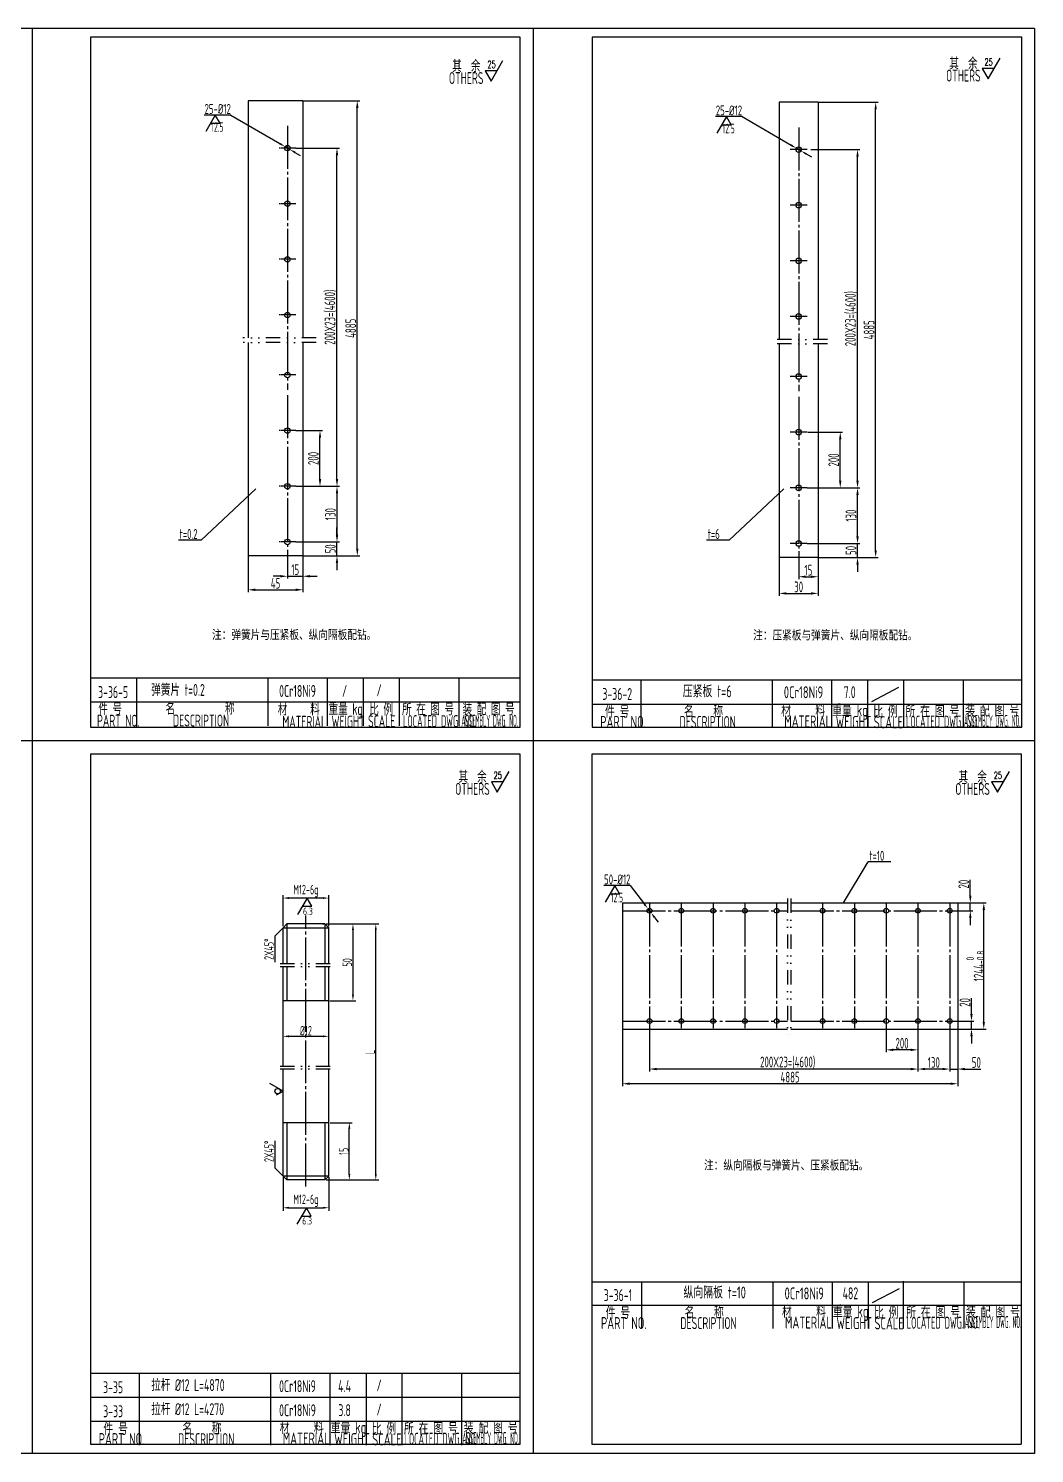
# Model space of a CAD drawing. Header units: millimetres. Extents: x 46644 to 124135, y -32003 to -3110.
# Drawn here: x 79495 to 83713, y -21514 to -15538 of the extents above; entities that cross this region are included whole.
import ezdxf
from ezdxf.enums import TextEntityAlignment as Align

# ---------------------------------------------------------------- set-up
doc = ezdxf.new("R2010")
doc.units = ezdxf.units.MM
doc.header["$LTSCALE"] = 6
for name, pattern in [('CENTER', [18, 15, -1, 1, -1]), ('CONTINOUS', [0]), ('DIVIDE', [1.25, 0.5, -0.25, 0, -0.25, 0, -0.25])]:
    doc.linetypes.add(name, pattern=pattern)
for name, color, linetype in [('1', 1, 'Continuous'), ('1_hat', 52, 'Continuous'), ('2', 3, 'CENTER'), ('2_txt', 2, 'Continuous'), ('6', 7, 'DIVIDE'), ('7_dim', 3, 'Continuous'), ('8_sym', 232, 'Continuous'), ('Dimension Line', 2, 'Continuous'), ('Slender Real Line', 30, 'Continuous'), ('TEXT', 7, 'Continuous'), ('实线', 4, 'Continuous')]:
    doc.layers.add(name, color=color, linetype=linetype)
doc.styles.add('B', font='romans.shx', dxfattribs={"width": 0.6667})
doc.styles.add('HZ', font='ascii.shx', dxfattribs={"width": 0.7, "bigfont": 'hztxt.shx'})
doc.styles.get("Standard").update_dxf_attribs({"font": 'ascii.shx', "width": 0.7})
doc.dimstyles.new('6.1', dxfattribs={"dimscale": 10, "dimtxt": 4.5, "dimasz": 3, "dimexe": 1, "dimexo": 0, "dimgap": 0.5, "dimtad": 1, "dimzin": 9, "dimdsep": 46, "dimtxsty": 'HZ', "dimcen": 0, "dimclrd": 256, "dimclre": 256, "dimclrt": 256, "dimadec": 0, "dimazin": 0, "dimtfac": 1, "dimtmove": 0, "dimatfit": 1, "dimfxl": 0, "dimarcsym": 0})

# ---------------------------------------------------------------- blocks, each defined once
blk = doc.blocks.new('粗糙度')
at = {"layer": 'Dimension Line'}
for p, q in [((-0.5, 0.87), (0, 0)), ((0, 0), (1, 1.73))]:
    blk.add_line(p, q, dxfattribs=at)
blk.add_circle((0, 0.7), 0.35, dxfattribs=at)
blk = doc.blocks.new('ccd_bt')
at = {"layer": '2_txt'}
for p, q in [((0, 0), (-4, -6.93)), ((2, -3.46), (0, 0)), ((-2, -3.46), (2, -3.46))]:
    blk.add_line(p, q, dxfattribs=at)
at = {"layer": '2_txt', "width": 0.75}
blk.add_attdef('CZD', (-1.73, -7.02), '', height=3, dxfattribs=at)
blk = doc.blocks.new('上粗糙度')
at = {"layer": 'Dimension Line'}
for p, q in [((0, 0), (1, 1.73)), ((-0.5, 0.87), (0, 0)), ((0.5, 0.87), (-0.5, 0.87))]:
    blk.add_line(p, q, dxfattribs=at)
at = {"layer": 'Dimension Line', "style": 'B', "width": 0.6667}
blk.add_attdef('R', text='', height=0.6, dxfattribs=at).set_placement((0.04, 1.41), align=Align.MIDDLE_CENTER)
blk = doc.blocks.new('*D253')
at = {"layer": '7_dim', "lineweight": -2}
for p, q in [((80788.6, -17661.3), (80788.6, -17631.3)), ((80615.8, -17691.3), (80798.6, -17691.3)), ((80788.6, -17749.7), (80788.6, -17691.3)), ((80645.8, -17749.7), (80798.6, -17749.7)), ((80788.6, -17779.7), (80788.6, -17809.7))]:
    blk.add_line(p, q, dxfattribs=at)
at = {"layer": '7_dim'}
for points in [[(80783.6, -17661.3), (80793.6, -17661.3), (80788.6, -17691.3)], [(80783.6, -17779.7), (80793.6, -17779.7), (80788.6, -17749.7)]]:
    blk.add_solid(points, dxfattribs=at)
at = {"layer": 'Defpoints', "color": 0}
for p in [(80615.8, -17691.3), (80788.6, -17691.3), (80645.8, -17749.7)]:
    blk.add_point(p, dxfattribs=at)
at = {"layer": '7_dim', "insert": (80761.1, -17720.5), "char_height": 45, "attachment_point": 5, "rotation": 90, "style": 'HZ'}
blk.add_mtext('50', dxfattribs=at)
blk = doc.blocks.new('*D254')
at = {"layer": '7_dim', "lineweight": -2}
for p, q in [((80615.8, -16039.7), (80798.6, -16039.7)), ((80788.6, -17428), (80788.6, -16069.7)), ((80615.8, -17458), (80798.6, -17458))]:
    blk.add_line(p, q, dxfattribs=at)
at = {"layer": '7_dim'}
for points in [[(80783.6, -16069.7), (80793.6, -16069.7), (80788.6, -16039.7)], [(80783.6, -17428), (80793.6, -17428), (80788.6, -17458)]]:
    blk.add_solid(points, dxfattribs=at)
at = {"layer": 'Defpoints', "color": 0}
for p in [(80615.8, -16039.7), (80788.6, -16039.7), (80615.8, -17458)]:
    blk.add_point(p, dxfattribs=at)
at = {"layer": '7_dim', "insert": (80761.1, -16748.9), "char_height": 45, "attachment_point": 5, "rotation": 90, "style": 'HZ'}
blk.add_mtext('200X23=(4600)', dxfattribs=at)
blk = doc.blocks.new('*D249')
at = {"layer": '7_dim', "lineweight": -2}
for p, q in [((80645.8, -15841.4), (80883.7, -15841.4)), ((80873.7, -17719.7), (80873.7, -15871.4)), ((80645.8, -17749.7), (80883.7, -17749.7))]:
    blk.add_line(p, q, dxfattribs=at)
at = {"layer": '7_dim'}
for points in [[(80868.7, -15871.4), (80878.7, -15871.4), (80873.7, -15841.4)], [(80868.7, -17719.7), (80878.7, -17719.7), (80873.7, -17749.7)]]:
    blk.add_solid(points, dxfattribs=at)
at = {"layer": 'Defpoints', "color": 0}
for p in [(80645.8, -15841.4), (80873.7, -15841.4), (80645.8, -17749.7)]:
    blk.add_point(p, dxfattribs=at)
at = {"layer": '7_dim', "insert": (80846.2, -16795.5), "char_height": 45, "attachment_point": 5, "rotation": 90, "style": 'HZ'}
blk.add_mtext('4885', dxfattribs=at)
blk = doc.blocks.new('*D255')
at = {"layer": '7_dim', "lineweight": -2}
for p, q in [((80580.8, -17730.6), (80580.8, -17845.3)), ((80645.8, -17749.7), (80645.8, -17845.3)), ((80550.8, -17835.3), (80520.8, -17835.3)), ((80580.8, -17835.3), (80645.8, -17835.3)), ((80675.8, -17835.3), (80705.8, -17835.3))]:
    blk.add_line(p, q, dxfattribs=at)
at = {"layer": '7_dim'}
for points in [[(80550.8, -17830.3), (80550.8, -17840.3), (80580.8, -17835.3)], [(80675.8, -17830.3), (80675.8, -17840.3), (80645.8, -17835.3)]]:
    blk.add_solid(points, dxfattribs=at)
at = {"layer": 'Defpoints', "color": 0}
for p in [(80580.8, -17730.6), (80645.8, -17749.7), (80645.8, -17835.3)]:
    blk.add_point(p, dxfattribs=at)
at = {"layer": '7_dim', "insert": (80613.3, -17807.8), "char_height": 45, "attachment_point": 5, "style": 'HZ'}
blk.add_mtext('15', dxfattribs=at)
blk = doc.blocks.new('*D256')
at = {"layer": '7_dim', "lineweight": -2}
for p, q in [((80415.8, -17749.7), (80415.8, -17902)), ((80645.8, -17749.7), (80645.8, -17902)), ((80445.8, -17892), (80615.8, -17892))]:
    blk.add_line(p, q, dxfattribs=at)
at = {"layer": '7_dim'}
for points in [[(80445.8, -17887), (80445.8, -17897), (80415.8, -17892)], [(80615.8, -17887), (80615.8, -17897), (80645.8, -17892)]]:
    blk.add_solid(points, dxfattribs=at)
at = {"layer": 'Defpoints', "color": 0}
for p in [(80415.8, -17749.7), (80645.8, -17749.7), (80645.8, -17892)]:
    blk.add_point(p, dxfattribs=at)
at = {"layer": '7_dim', "insert": (80530.8, -17864.5), "char_height": 45, "attachment_point": 5, "style": 'HZ'}
blk.add_mtext('45', dxfattribs=at)
blk = doc.blocks.new('*D257')
at = {"layer": '7_dim', "lineweight": -2}
for p, q in [((82971.2, -17667.8), (82971.2, -17637.8)), ((82759.4, -17697.8), (82981.2, -17697.8)), ((82971.2, -17756.1), (82971.2, -17697.8)), ((82806.1, -17756.1), (82981.2, -17756.1)), ((82971.2, -17786.1), (82971.2, -17816.1))]:
    blk.add_line(p, q, dxfattribs=at)
at = {"layer": '7_dim'}
for points in [[(82966.2, -17667.8), (82976.2, -17667.8), (82971.2, -17697.8)], [(82966.2, -17786.1), (82976.2, -17786.1), (82971.2, -17756.1)]]:
    blk.add_solid(points, dxfattribs=at)
at = {"layer": 'Defpoints', "color": 0}
for p in [(82759.4, -17697.8), (82971.2, -17697.8), (82806.1, -17756.1)]:
    blk.add_point(p, dxfattribs=at)
at = {"layer": '7_dim', "insert": (82943.7, -17726.9), "char_height": 45, "attachment_point": 5, "rotation": 90, "style": 'HZ'}
blk.add_mtext('50', dxfattribs=at)
blk = doc.blocks.new('*D250')
at = {"layer": '7_dim', "lineweight": -2}
for p, q in [((82776.1, -16046.1), (82981.2, -16046.1)), ((82971.2, -17434.3), (82971.2, -16076.1)), ((82762.3, -17464.3), (82981.2, -17464.3))]:
    blk.add_line(p, q, dxfattribs=at)
at = {"layer": '7_dim'}
for points in [[(82966.2, -16076.1), (82976.2, -16076.1), (82971.2, -16046.1)], [(82966.2, -17434.3), (82976.2, -17434.3), (82971.2, -17464.3)]]:
    blk.add_solid(points, dxfattribs=at)
at = {"layer": 'Defpoints', "color": 0}
for p in [(82776.1, -16046.1), (82971.2, -16046.1), (82762.3, -17464.3)]:
    blk.add_point(p, dxfattribs=at)
at = {"layer": '7_dim', "insert": (82943.7, -16755.2), "char_height": 45, "attachment_point": 5, "rotation": 90, "style": 'HZ'}
blk.add_mtext('200X23=(4600)', dxfattribs=at)
blk = doc.blocks.new('*D251')
at = {"layer": '7_dim', "lineweight": -2}
for p, q in [((82806.1, -15847.8), (83057.2, -15847.8)), ((83047.2, -17726.1), (83047.2, -15877.8)), ((82806.1, -17756.1), (83057.2, -17756.1))]:
    blk.add_line(p, q, dxfattribs=at)
at = {"layer": '7_dim'}
for points in [[(83042.2, -15877.8), (83052.2, -15877.8), (83047.2, -15847.8)], [(83042.2, -17726.1), (83052.2, -17726.1), (83047.2, -17756.1)]]:
    blk.add_solid(points, dxfattribs=at)
at = {"layer": 'Defpoints', "color": 0}
for p in [(82806.1, -15847.8), (83047.2, -15847.8), (82806.1, -17756.1)]:
    blk.add_point(p, dxfattribs=at)
at = {"layer": '7_dim', "insert": (83019.7, -16801.9), "char_height": 45, "attachment_point": 5, "rotation": 90, "style": 'HZ'}
blk.add_mtext('4885', dxfattribs=at)
blk = doc.blocks.new('*D258')
at = {"layer": '7_dim', "lineweight": -2}
for p, q in [((82724.4, -17737), (82724.4, -17847.3)), ((82806.1, -17756.1), (82806.1, -17847.3)), ((82754.4, -17837.3), (82776.1, -17837.3))]:
    blk.add_line(p, q, dxfattribs=at)
at = {"layer": '7_dim'}
for points in [[(82754.4, -17832.3), (82754.4, -17842.3), (82724.4, -17837.3)], [(82776.1, -17832.3), (82776.1, -17842.3), (82806.1, -17837.3)]]:
    blk.add_solid(points, dxfattribs=at)
at = {"layer": 'Defpoints', "color": 0}
for p in [(82724.4, -17737), (82806.1, -17756.1), (82806.1, -17837.3)]:
    blk.add_point(p, dxfattribs=at)
at = {"layer": '7_dim', "insert": (82765.2, -17809.8), "char_height": 45, "attachment_point": 5, "style": 'HZ'}
blk.add_mtext('15', dxfattribs=at)
blk = doc.blocks.new('*D259')
at = {"layer": '7_dim', "lineweight": -2}
for p, q in [((82642.7, -17756.1), (82642.7, -17917.3)), ((82806.1, -17756.1), (82806.1, -17917.3)), ((82672.7, -17907.3), (82776.1, -17907.3))]:
    blk.add_line(p, q, dxfattribs=at)
at = {"layer": '7_dim'}
for points in [[(82672.7, -17902.3), (82672.7, -17912.3), (82642.7, -17907.3)], [(82776.1, -17902.3), (82776.1, -17912.3), (82806.1, -17907.3)]]:
    blk.add_solid(points, dxfattribs=at)
at = {"layer": 'Defpoints', "color": 0}
for p in [(82642.7, -17756.1), (82806.1, -17756.1), (82806.1, -17907.3)]:
    blk.add_point(p, dxfattribs=at)
at = {"layer": '7_dim', "insert": (82724.4, -17879.8), "char_height": 45, "attachment_point": 5, "style": 'HZ'}
blk.add_mtext('30', dxfattribs=at)
blk = doc.blocks.new('*D260')
at = {"layer": '7_dim', "lineweight": -2}
for p, q in [((83357.8, -19730.6), (83357.8, -19911.7)), ((83391.2, -19733.9), (83391.2, -19911.7)), ((83327.8, -19901.7), (83297.8, -19901.7)), ((83357.8, -19901.7), (83391.2, -19901.7)), ((83421.2, -19901.7), (83487.7, -19901.7))]:
    blk.add_line(p, q, dxfattribs=at)
at = {"layer": '7_dim'}
for points in [[(83327.8, -19896.7), (83327.8, -19906.7), (83357.8, -19901.7)], [(83421.2, -19896.7), (83421.2, -19906.7), (83391.2, -19901.7)]]:
    blk.add_solid(points, dxfattribs=at)
at = {"layer": 'Defpoints', "color": 0}
for p in [(83357.8, -19730.6), (83391.2, -19733.9), (83357.8, -19901.7)]:
    blk.add_point(p, dxfattribs=at)
at = {"layer": '7_dim', "insert": (83469.4, -19874.2), "char_height": 45, "attachment_point": 5, "style": 'HZ'}
blk.add_mtext('50', dxfattribs=at)
blk = doc.blocks.new('*D261')
at = {"layer": '7_dim', "lineweight": -2}
for p, q in [((82098.8, -19730.6), (82098.8, -19911.7)), ((83224.5, -19846), (83224.5, -19911.7)), ((83194.5, -19901.7), (82128.8, -19901.7))]:
    blk.add_line(p, q, dxfattribs=at)
at = {"layer": '7_dim'}
for points in [[(82128.8, -19896.7), (82128.8, -19906.7), (82098.8, -19901.7)], [(83194.5, -19896.7), (83194.5, -19906.7), (83224.5, -19901.7)]]:
    blk.add_solid(points, dxfattribs=at)
at = {"layer": 'Defpoints', "color": 0}
for p in [(82098.8, -19730.6), (83224.5, -19846), (82098.8, -19901.7)]:
    blk.add_point(p, dxfattribs=at)
at = {"layer": '7_dim', "insert": (82678.3, -19874.2), "char_height": 45, "attachment_point": 5, "style": 'HZ'}
blk.add_mtext('200X23=(4600)', dxfattribs=at)
blk = doc.blocks.new('*D262')
at = {"layer": '7_dim', "lineweight": -2}
for p, q in [((81985.5, -19733.9), (81985.5, -19973.2)), ((83391.2, -19733.9), (83391.2, -19973.2)), ((83361.2, -19963.2), (82015.5, -19963.2))]:
    blk.add_line(p, q, dxfattribs=at)
at = {"layer": '7_dim'}
for points in [[(82015.5, -19958.2), (82015.5, -19968.2), (81985.5, -19963.2)], [(83361.2, -19958.2), (83361.2, -19968.2), (83391.2, -19963.2)]]:
    blk.add_solid(points, dxfattribs=at)
at = {"layer": 'Defpoints', "color": 0}
for p in [(81985.5, -19733.9), (83391.2, -19733.9), (81985.5, -19963.2)]:
    blk.add_point(p, dxfattribs=at)
at = {"layer": '7_dim', "insert": (82688.3, -19935.7), "char_height": 45, "attachment_point": 5, "style": 'HZ'}
blk.add_mtext('4885', dxfattribs=at)
blk = doc.blocks.new('*D263')
at = {"layer": '7_dim', "lineweight": -2}
for p, q in [((83449, -19670.6), (83449, -19604.1)), ((83391.2, -19700.6), (83459, -19700.6)), ((83449, -19733.9), (83449, -19700.6)), ((83391.2, -19733.9), (83459, -19733.9)), ((83449, -19763.9), (83449, -19793.9))]:
    blk.add_line(p, q, dxfattribs=at)
at = {"layer": '7_dim'}
for points in [[(83444, -19670.6), (83454, -19670.6), (83449, -19700.6)], [(83444, -19763.9), (83454, -19763.9), (83449, -19733.9)]]:
    blk.add_solid(points, dxfattribs=at)
at = {"layer": 'Defpoints', "color": 0}
for p in [(83391.2, -19700.6), (83449, -19700.6), (83391.2, -19733.9)]:
    blk.add_point(p, dxfattribs=at)
at = {"layer": '7_dim', "insert": (83421.5, -19622.3), "char_height": 45, "attachment_point": 5, "rotation": 90, "style": 'HZ'}
blk.add_mtext('20', dxfattribs=at)
blk = doc.blocks.new('*D264')
at = {"layer": '7_dim', "lineweight": -2}
for p, q in [((83444.1, -19174.6), (83444.1, -19108.1)), ((83391.2, -19204.6), (83454.1, -19204.6)), ((83391.2, -19237.9), (83454.1, -19237.9)), ((83444.1, -19237.9), (83444.1, -19204.6)), ((83444.1, -19267.9), (83444.1, -19297.9))]:
    blk.add_line(p, q, dxfattribs=at)
at = {"layer": '7_dim'}
for points in [[(83439.1, -19174.6), (83449.1, -19174.6), (83444.1, -19204.6)], [(83439.1, -19267.9), (83449.1, -19267.9), (83444.1, -19237.9)]]:
    blk.add_solid(points, dxfattribs=at)
at = {"layer": 'Defpoints', "color": 0}
for p in [(83391.2, -19204.6), (83391.2, -19237.9), (83444.1, -19204.6)]:
    blk.add_point(p, dxfattribs=at)
at = {"layer": '7_dim', "insert": (83416.6, -19126.3), "char_height": 45, "attachment_point": 5, "rotation": 90, "style": 'HZ'}
blk.add_mtext('20', dxfattribs=at)
blk = doc.blocks.new('*D252')
at = {"layer": '7_dim', "lineweight": -2}
for p, q in [((83391.2, -19204.6), (83510.6, -19204.6)), ((83500.6, -19703.9), (83500.6, -19234.6)), ((83391.2, -19733.9), (83510.6, -19733.9))]:
    blk.add_line(p, q, dxfattribs=at)
at = {"layer": '7_dim'}
for points in [[(83495.6, -19234.6), (83505.6, -19234.6), (83500.6, -19204.6)], [(83495.6, -19703.9), (83505.6, -19703.9), (83500.6, -19733.9)]]:
    blk.add_solid(points, dxfattribs=at)
at = {"layer": 'Defpoints', "color": 0}
for p in [(83391.2, -19204.6), (83500.6, -19204.6), (83391.2, -19733.9)]:
    blk.add_point(p, dxfattribs=at)
at = {"layer": '7_dim', "insert": (83465.6, -19469.2), "char_height": 45, "attachment_point": 5, "rotation": 90, "style": 'HZ'}
blk.add_mtext('1244{\\H0.7x;\\S 0^ -0.8;}', dxfattribs=at)
blk = doc.blocks.new('*D285')
at = {"layer": '7_dim', "lineweight": -2}
for p, q in [((83357.8, -19700.6), (83357.8, -19911.7)), ((83224.5, -19730.6), (83224.5, -19911.7)), ((83327.8, -19901.7), (83254.5, -19901.7))]:
    blk.add_line(p, q, dxfattribs=at)
at = {"layer": '7_dim'}
for points in [[(83254.5, -19896.7), (83254.5, -19906.7), (83224.5, -19901.7)], [(83327.8, -19896.7), (83327.8, -19906.7), (83357.8, -19901.7)]]:
    blk.add_solid(points, dxfattribs=at)
at = {"layer": 'Defpoints', "color": 0}
for p in [(83357.8, -19700.6), (83224.5, -19730.6), (83224.5, -19901.7)]:
    blk.add_point(p, dxfattribs=at)
at = {"layer": '7_dim', "insert": (83291.2, -19874.2), "char_height": 45, "attachment_point": 5, "style": 'HZ'}
blk.add_mtext('130', dxfattribs=at)
blk = doc.blocks.new('*D286')
at = {"layer": '7_dim', "lineweight": -2}
for p, q in [((83091.2, -19730.6), (83091.2, -19831.2)), ((83224.5, -19733.9), (83224.5, -19831.2)), ((83194.5, -19821.2), (83121.2, -19821.2))]:
    blk.add_line(p, q, dxfattribs=at)
at = {"layer": '7_dim'}
for points in [[(83121.2, -19816.2), (83121.2, -19826.2), (83091.2, -19821.2)], [(83194.5, -19816.2), (83194.5, -19826.2), (83224.5, -19821.2)]]:
    blk.add_solid(points, dxfattribs=at)
at = {"layer": 'Defpoints', "color": 0}
for p in [(83091.2, -19730.6), (83224.5, -19733.9), (83091.2, -19821.2)]:
    blk.add_point(p, dxfattribs=at)
at = {"layer": '7_dim', "insert": (83157.8, -19793.7), "char_height": 45, "attachment_point": 5, "style": 'HZ'}
blk.add_mtext('200', dxfattribs=at)
blk = doc.blocks.new('*D287')
at = {"layer": '7_dim', "lineweight": -2}
for p, q in [((82759.4, -17464.3), (82981.2, -17464.3)), ((82971.2, -17667.8), (82971.2, -17494.3)), ((82759.4, -17697.8), (82981.2, -17697.8))]:
    blk.add_line(p, q, dxfattribs=at)
at = {"layer": '7_dim'}
for points in [[(82966.2, -17494.3), (82976.2, -17494.3), (82971.2, -17464.3)], [(82966.2, -17667.8), (82976.2, -17667.8), (82971.2, -17697.8)]]:
    blk.add_solid(points, dxfattribs=at)
at = {"layer": 'Defpoints', "color": 0}
for p in [(82759.4, -17464.3), (82971.2, -17464.3), (82759.4, -17697.8)]:
    blk.add_point(p, dxfattribs=at)
at = {"layer": '7_dim', "insert": (82943.7, -17581), "char_height": 45, "attachment_point": 5, "rotation": 90, "style": 'HZ'}
blk.add_mtext('130', dxfattribs=at)
blk = doc.blocks.new('*D288')
at = {"layer": '7_dim', "lineweight": -2}
for p, q in [((82762.3, -17231.1), (82908.8, -17231.1)), ((82898.8, -17434.3), (82898.8, -17261.1)), ((82762.3, -17464.3), (82908.8, -17464.3))]:
    blk.add_line(p, q, dxfattribs=at)
at = {"layer": '7_dim'}
for points in [[(82893.8, -17261.1), (82903.8, -17261.1), (82898.8, -17231.1)], [(82893.8, -17434.3), (82903.8, -17434.3), (82898.8, -17464.3)]]:
    blk.add_solid(points, dxfattribs=at)
at = {"layer": 'Defpoints', "color": 0}
for p in [(82762.3, -17231.1), (82898.8, -17231.1), (82762.3, -17464.3)]:
    blk.add_point(p, dxfattribs=at)
at = {"layer": '7_dim', "insert": (82871.3, -17347.7), "char_height": 45, "attachment_point": 5, "rotation": 90, "style": 'HZ'}
blk.add_mtext('200', dxfattribs=at)
blk = doc.blocks.new('*D289')
at = {"layer": '7_dim', "lineweight": -2}
for p, q in [((80615.8, -17224.7), (80727.3, -17224.7)), ((80717.3, -17428), (80717.3, -17254.7)), ((80615.8, -17458), (80727.3, -17458))]:
    blk.add_line(p, q, dxfattribs=at)
at = {"layer": '7_dim'}
for points in [[(80712.3, -17254.7), (80722.3, -17254.7), (80717.3, -17224.7)], [(80712.3, -17428), (80722.3, -17428), (80717.3, -17458)]]:
    blk.add_solid(points, dxfattribs=at)
at = {"layer": 'Defpoints', "color": 0}
for p in [(80615.8, -17224.7), (80717.3, -17224.7), (80615.8, -17458)]:
    blk.add_point(p, dxfattribs=at)
at = {"layer": '7_dim', "insert": (80689.8, -17341.3), "char_height": 45, "attachment_point": 5, "rotation": 90, "style": 'HZ'}
blk.add_mtext('200', dxfattribs=at)
blk = doc.blocks.new('*D290')
at = {"layer": '7_dim', "lineweight": -2}
for p, q in [((80615.8, -17458), (80798.6, -17458)), ((80788.6, -17488), (80788.6, -17661.3)), ((80615.8, -17691.3), (80798.6, -17691.3))]:
    blk.add_line(p, q, dxfattribs=at)
at = {"layer": '7_dim'}
for points in [[(80783.6, -17488), (80793.6, -17488), (80788.6, -17458)], [(80783.6, -17661.3), (80793.6, -17661.3), (80788.6, -17691.3)]]:
    blk.add_solid(points, dxfattribs=at)
at = {"layer": 'Defpoints', "color": 0}
for p in [(80615.8, -17458), (80615.8, -17691.3), (80788.6, -17691.3)]:
    blk.add_point(p, dxfattribs=at)
at = {"layer": '7_dim', "insert": (80761.1, -17574.7), "char_height": 45, "attachment_point": 5, "rotation": 90, "style": 'HZ'}
blk.add_mtext('130', dxfattribs=at)

msp = doc.modelspace()

# ---------------------------------------------------------------- linework, layer by layer
at = {"color": 7, "linetype": 'Continuous'}
for p, q in [((83713.224, -15538.546), (75305.376, -15538.546)), ((79510.96, -15538.482), (79510.96, -18520.169)), ((81611.8, -15538.546), (81611.8, -18517.46)), ((83713.185, -15538.546), (83713.185, -21513.32)), ((79755.45, -18362.444), (81554.418, -18362.444)), ((79510.96, -18520.169), (79510.96, -21513.726)), ((81611.8, -18517.866), (81611.8, -21513.32)), ((83713.185, -21513.32), (75308.728, -21513.32))]:
    msp.add_line(p, q, dxfattribs=at)
at = {"color": 4, "linetype": 'Continuous'}
for p, q in [((79947.335, -18261.541), (79947.335, -18467.626)), ((80498.054, -18261.541), (80498.054, -18462.585)), ((80747.051, -18261.541), (80747.051, -18462.585)), ((80898.619, -18261.541), (80898.619, -18462.585)), ((81048.831, -18261.541), (81048.831, -18462.585)), ((81299.184, -18261.541), (81299.184, -18462.585)), ((82061.975, -18273.797), (82061.975, -18471.356)), ((82612.752, -18273.797), (82612.752, -18471.356)), ((82861.749, -18273.797), (82861.749, -18471.356)), ((83013.317, -18273.797), (83013.317, -18471.356)), ((83163.529, -18273.797), (83163.529, -18471.356)), ((83413.882, -18273.797), (83413.882, -18471.356)), ((83162.337, -20791.63), (83162.337, -20989.189)), ((82065.069, -20794.47), (82065.069, -20989.189)), ((82615.845, -20794.47), (82615.845, -20989.189)), ((82864.842, -20794.47), (82864.842, -20989.189)), ((83016.41, -20794.47), (83016.41, -20989.189)), ((83416.975, -20794.47), (83416.975, -20989.189)), ((79959.118, -21176.603), (79959.118, -21478.549)), ((80509.894, -21176.603), (80509.894, -21478.549)), ((80758.892, -21176.603), (80758.892, -21478.549)), ((80910.459, -21176.603), (80910.459, -21478.549)), ((81060.671, -21176.603), (81060.671, -21478.549)), ((81311.024, -21176.603), (81311.024, -21478.549))]:
    msp.add_line(p, q, dxfattribs=at)
for p, q in [((75308.728, -18524.32), (83713.185, -18524.32)), ((80754.245, -19615.045), (80562.245, -19615.045)), ((80562.245, -19961.768), (80562.245, -19900.915))]:
    msp.add_line(p, q)
for points in [[(81556.671, -18467.782), (81556.671, -15574.432), (79755.624, -15574.432), (79755.624, -18467.693), (81556.613, -18467.693)], [(83659.529, -18467.782), (83659.529, -15574.432), (81858.481, -15574.432), (81858.481, -18467.693), (83659.471, -18467.693)], [(79755.508, -18261.541), (81554.418, -18261.541)], [(81858.481, -18270.312), (83659.529, -18270.312)], [(81556.671, -21474.975), (81556.671, -18581.625), (79755.624, -18581.625), (79755.624, -21474.886), (81556.613, -21474.886)], [(83658.057, -21474.975), (83658.057, -18581.625), (81857.009, -18581.625), (81857.009, -21474.886), (83657.999, -21474.886)], [(81857.009, -20794.47), (83658.057, -20794.47)], [(79755.624, -21176.603), (81556.671, -21176.603)]]:
    msp.add_lwpolyline(points, dxfattribs=at)
at = {"layer": '1_hat', "color": 2, "linetype": 'Continuous', "ltscale": 50}
for p, q in [((83031.396, -18359.935), (83144.614, -18300.76)), ((83034.489, -20880.608), (83147.707, -20821.432))]:
    msp.add_line(p, q, dxfattribs=at)
at = {"layer": '2', "color": 7, "ltscale": 2}
for p, q in [((80580.763, -15946.867), (80580.763, -17052.994)), ((82724.397, -15953.286), (82724.397, -17059.413)), ((80580.763, -17076.327), (80580.763, -17730.568)), ((82724.397, -17082.746), (82724.397, -17736.987)), ((81985.477, -19237.907), (82677.827, -19237.907)), ((82098.81, -19207.907), (82098.81, -19730.573)), ((82232.143, -19207.907), (82232.143, -19730.573)), ((82365.477, -19207.907), (82365.477, -19730.573)), ((82498.81, -19207.907), (82498.81, -19730.573)), ((82632.143, -19207.907), (82632.143, -19730.573)), ((82691.161, -19237.907), (83391.161, -19237.907)), ((82824.494, -19207.907), (82824.494, -19730.573)), ((82957.827, -19207.907), (82957.827, -19730.573)), ((83091.161, -19207.907), (83091.161, -19730.573)), ((83224.494, -19207.907), (83224.494, -19730.573)), ((83357.827, -19207.907), (83357.827, -19730.573)), ((80658.245, -20393.49), (80658.245, -19257.195)), ((81985.477, -19700.573), (82677.827, -19700.573)), ((82691.161, -19700.573), (83391.161, -19700.573))]:
    msp.add_line(p, q, dxfattribs=at)
at = {"layer": '2', "color": 7, "ltscale": 0.3}
for p, q in [((80615.763, -16039.714), (80545.763, -16039.714)), ((82759.397, -16046.133), (82689.397, -16046.133)), ((80615.763, -16273.047), (80545.763, -16273.047)), ((82759.397, -16279.466), (82689.397, -16279.466)), ((80615.763, -16506.381), (80545.763, -16506.381)), ((82759.397, -16512.8), (82689.397, -16512.8)), ((80615.763, -16739.714), (80545.763, -16739.714)), ((82759.397, -16746.133), (82689.397, -16746.133)), ((80615.763, -16991.341), (80545.763, -16991.341)), ((82759.397, -16997.76), (82689.397, -16997.76)), ((80615.763, -17224.674), (80545.763, -17224.674)), ((82759.397, -17231.093), (82689.397, -17231.093)), ((80615.763, -17458.008), (80545.763, -17458.008)), ((82759.397, -17464.427), (82689.397, -17464.427)), ((80615.763, -17691.341), (80545.763, -17691.341)), ((82759.397, -17697.76), (82689.397, -17697.76))]:
    msp.add_line(p, q, dxfattribs=at)
at = {"layer": '6', "color": 6, "ltscale": 20}
for p, q in [((80701.135, -16835.99), (80393.648, -16835.99)), ((82844.769, -16842.409), (82615.481, -16842.409)), ((80700.982, -16854.448), (80394.591, -16854.448)), ((82844.616, -16860.867), (82615.481, -16860.867)), ((82677.827, -19186.667), (82677.827, -19763.816)), ((82691.161, -19186.966), (82691.161, -19763.51)), ((80550.245, -19459.643), (80766.245, -19459.643)), ((80550.245, -19471.643), (80766.245, -19471.643)), ((80550.245, -19888.915), (80766.245, -19888.915)), ((80550.245, -19900.915), (80766.245, -19900.915))]:
    msp.add_line(p, q, dxfattribs=at)
at = {"layer": '7_dim', "color": 2}
for p, q in [((80343.161, -15901.435), (80231.818, -15901.435)), ((80343.161, -15901.435), (80549.072, -16021.271)), ((82486.795, -15907.854), (82375.452, -15907.854)), ((82486.795, -15907.854), (82692.706, -16027.69)), ((80590.846, -16045.582), (80570.679, -16033.846)), ((80612.453, -16058.157), (80634.06, -16070.732)), ((82734.48, -16052.001), (82714.313, -16040.265)), ((82756.087, -16064.576), (82777.695, -16077.151)), ((80447.625, -17469.098), (80218.69, -17683.754)), ((82661.973, -17469.098), (82433.037, -17683.754)), ((80218.69, -17683.754), (80123.568, -17683.754)), ((82433.037, -17683.754), (82337.916, -17683.754)), ((82913.033, -19204.573), (83015.635, -19032.998)), ((83110.756, -19032.998), (83015.635, -19032.998)), ((82018.545, -19132.226), (81907.202, -19132.226)), ((82018.545, -19132.226), (82077.641, -19210.034)), ((82104.858, -19245.87), (82092.762, -19229.943)), ((82119.979, -19265.779), (82135.1, -19285.688))]:
    msp.add_line(p, q, dxfattribs=at)
msp.add_circle((82098.81, -19700.573), 0, dxfattribs=at)
for points in [[(80551.168, -16017.67), (80546.976, -16024.872), (80570.679, -16033.846)], [(80614.549, -16054.556), (80610.357, -16061.758), (80590.846, -16045.582)], [(82694.802, -16024.089), (82690.61, -16031.291), (82714.313, -16040.265)], [(82758.183, -16060.975), (82753.991, -16068.177), (82734.48, -16052.001)], [(82080.959, -19207.514), (82074.323, -19212.554), (82092.762, -19229.943)], [(82123.298, -19263.259), (82116.661, -19268.299), (82104.858, -19245.87)]]:
    msp.add_solid(points, dxfattribs=at)
at = {"layer": 'Dimension Line'}
for p, q in [((80562.245, -19303.133), (80562.245, -19172.149)), ((80754.245, -19303.133), (80754.245, -19172.149)), ((80729.245, -19184.649), (80587.245, -19184.649)), ((80727.245, -19293.383), (80733.245, -19293.383)), ((80727.245, -19293.383), (80733.245, -19293.383)), ((80743.245, -19293.383), (80819.969, -19293.383)), ((80743.245, -19293.383), (80886.305, -19293.383)), ((80744.495, -19293.383), (80963.803, -19293.383)), ((80744.495, -19293.383), (80867.987, -19293.383)), ((80562.245, -19309.383), (80527.355, -19344.273)), ((80527.355, -19344.273), (80527.355, -19453.899)), ((80855.487, -19318.383), (80855.487, -19590.045)), ((80951.303, -20341.666), (80951.303, -19318.383)), ((80759.245, -19615.045), (80819.969, -19615.045)), ((80760.495, -19615.045), (80867.987, -19615.045)), ((80562.245, -19798.569), (80562.245, -19751.998)), ((80729.245, -19764.498), (80587.245, -19764.498)), ((80754.245, -19798.569), (80754.245, -19751.998)), ((80760.495, -20126.667), (80852.835, -20126.667)), ((80840.335, -20341.666), (80840.335, -20151.667)), ((80527.355, -20203.223), (80527.355, -20315.776)), ((80562.245, -20350.666), (80527.355, -20315.776)), ((80562.245, -20355.666), (80562.245, -20454.602)), ((80562.245, -20356.916), (80562.245, -20495.849)), ((80743.245, -20366.666), (80819.969, -20366.666)), ((80743.245, -20366.666), (80886.305, -20366.666)), ((80744.495, -20366.666), (80963.803, -20366.666)), ((80744.495, -20366.666), (80852.835, -20366.666)), ((80754.245, -20355.666), (80754.245, -20454.602)), ((80754.245, -20356.916), (80754.245, -20495.849)), ((80587.245, -20483.349), (80729.245, -20483.349))]:
    msp.add_line(p, q, dxfattribs=at)
for points in [[(80587.245, -19180.483), (80587.245, -19188.816), (80562.245, -19184.649)], [(80729.245, -19180.483), (80729.245, -19188.816), (80754.245, -19184.649)], [(80851.321, -19318.383), (80859.654, -19318.383), (80855.487, -19293.383)], [(80947.136, -19318.383), (80955.469, -19318.383), (80951.303, -19293.383)], [(80851.321, -19590.045), (80859.654, -19590.045), (80855.487, -19615.045)], [(80587.245, -19760.331), (80587.245, -19768.665), (80562.245, -19764.498)], [(80729.245, -19760.331), (80729.245, -19768.665), (80754.245, -19764.498)], [(80836.169, -20151.667), (80844.502, -20151.667), (80840.335, -20126.667)], [(80836.169, -20341.666), (80844.502, -20341.666), (80840.335, -20366.666)], [(80947.136, -20341.666), (80955.469, -20341.666), (80951.303, -20366.666)], [(80587.245, -20479.183), (80587.245, -20487.516), (80562.245, -20483.349)], [(80729.245, -20479.183), (80729.245, -20487.516), (80754.245, -20483.349)]]:
    msp.add_solid(points, dxfattribs=at)
at = {"layer": 'Slender Real Line'}
for p, q in [((80578.245, -19293.383), (80578.245, -19459.643)), ((80738.245, -19293.383), (80738.245, -19459.643)), ((80578.245, -19471.643), (80578.245, -19615.045)), ((80738.245, -19471.643), (80738.245, -19615.045)), ((80578.245, -20126.667), (80578.245, -20366.666)), ((80738.245, -20126.667), (80738.245, -20366.666))]:
    msp.add_line(p, q, dxfattribs=at)
at = {"layer": 'TEXT'}
for p, q in [((81858.481, -18371.215), (83661.055, -18371.215)), ((81857.025, -20891.887), (83659.598, -20891.887)), ((79755.624, -21378.408), (81558.197, -21378.408))]:
    msp.add_line(p, q, dxfattribs=at)
msp.add_lwpolyline([(79755.624, -21277.505), (81556.671, -21277.505)], dxfattribs=at)
at = {"layer": '实线', "color": 4, "linetype": 'Continuous', "ltscale": 50}
for p, q in [((80645.763, -15841.381), (80415.763, -15841.381)), ((80415.763, -15841.381), (80415.763, -16835.99)), ((80645.763, -15841.381), (80645.763, -16835.99)), ((82806.063, -15847.8), (82642.73, -15847.8)), ((82642.73, -15847.8), (82642.73, -16842.409)), ((82806.063, -15847.8), (82806.063, -16842.409)), ((80415.763, -16854.448), (80415.763, -17749.674)), ((80645.763, -16854.448), (80645.763, -17749.674)), ((82642.73, -16860.867), (82642.73, -17756.093)), ((82806.063, -16860.867), (82806.063, -17756.093)), ((80645.763, -17749.674), (80415.763, -17749.674)), ((82806.063, -17756.093), (82642.73, -17756.093)), ((81985.477, -19204.573), (81985.477, -19733.907)), ((81985.477, -19204.573), (82677.827, -19204.573)), ((82691.161, -19204.573), (83391.161, -19204.573)), ((83391.161, -19204.573), (83391.161, -19733.907)), ((80578.245, -19293.383), (80562.245, -19309.383)), ((80738.245, -19293.383), (80578.245, -19293.383)), ((80738.245, -19293.383), (80754.245, -19309.383)), ((80562.245, -19459.643), (80562.245, -19309.383)), ((80562.245, -19309.383), (80754.245, -19309.383)), ((80754.245, -19459.643), (80754.245, -19309.383)), ((80562.245, -19888.915), (80562.245, -19471.643)), ((80754.245, -19888.915), (80754.245, -19471.643)), ((81985.477, -19733.907), (82677.827, -19733.907)), ((82691.161, -19733.907), (83391.161, -19733.907)), ((80754.245, -19961.768), (80754.245, -19900.915)), ((80562.245, -20350.666), (80562.245, -19961.768)), ((80754.245, -20350.666), (80754.245, -19961.768)), ((80754.245, -20126.667), (80562.245, -20126.667)), ((80578.245, -20366.666), (80562.245, -20350.666)), ((80754.245, -20350.666), (80562.245, -20350.666)), ((80738.245, -20366.666), (80578.245, -20366.666)), ((80738.245, -20366.666), (80754.245, -20350.666))]:
    msp.add_line(p, q, dxfattribs=at)
for centre, radius in [((80580.763, -16039.714), 11.667), ((82724.397, -16046.133), 11.667), ((80580.763, -16273.047), 11.667), ((82724.397, -16279.466), 11.667), ((80580.763, -16506.381), 11.667), ((82724.397, -16512.8), 11.667), ((80580.763, -16739.714), 11.667), ((82724.397, -16746.133), 11.667), ((80580.763, -16991.341), 11.667), ((82724.397, -16997.76), 11.667), ((80580.763, -17224.674), 11.667), ((82724.397, -17231.093), 11.667), ((80580.763, -17458.008), 11.667), ((82724.397, -17464.427), 11.667), ((80580.763, -17691.341), 11.667), ((82724.397, -17697.76), 11.667), ((82098.81, -19237.907), 10), ((82232.143, -19237.907), 10), ((82365.477, -19237.907), 10), ((82498.81, -19237.907), 10), ((82632.143, -19237.907), 10), ((82824.494, -19237.907), 10), ((82957.827, -19237.907), 10), ((83091.161, -19237.907), 10), ((83224.494, -19237.907), 10), ((83357.827, -19237.907), 10), ((82098.81, -19700.573), 10), ((82232.143, -19700.573), 10), ((82365.477, -19700.573), 10), ((82498.81, -19700.573), 10), ((82632.143, -19700.573), 10), ((82824.494, -19700.573), 10), ((82957.827, -19700.573), 10), ((83091.161, -19700.573), 10), ((83224.494, -19700.573), 10), ((83357.827, -19700.573), 10)]:
    msp.add_circle(centre, radius, dxfattribs=at)

# ---------------------------------------------------------------- block references
at = {"layer": '8_sym', "color": 2}
ref = msp.add_blockref('ccd_bt', (80278.311, -15901.435), dxfattribs=dict(at, xscale=9.999999599996954, yscale=9.999999600000592, zscale=9.9999996))
ref.add_attrib('CZD', '12.5', (80260.971, -15971.677), dxfattribs={"layer": '2_txt', "height": 40, "style": 'HZ', "width": 0.55})
ref = msp.add_blockref('ccd_bt', (82421.945, -15907.854), dxfattribs=dict(at, xscale=9.999999599996954, yscale=9.999999600000592, zscale=9.9999996))
ref.add_attrib('CZD', '12.5', (82404.605, -15978.096), dxfattribs={"layer": '2_txt', "height": 40, "style": 'HZ', "width": 0.55})
ref = msp.add_blockref('ccd_bt', (81953.696, -19132.226), dxfattribs=dict(at, xscale=9.999999599996954, yscale=9.999999600000592, zscale=9.9999996))
ref.add_attrib('CZD', '12.5', (81936.355, -19202.468), dxfattribs={"layer": '2_txt', "height": 40, "style": 'HZ', "width": 0.55})
at = {"layer": '8_sym', "xscale": 9.999999599996954, "yscale": 9.999999600000592, "zscale": 9.9999996}
for p in [(80663.16, -19184.649), (80660.06, -20483.349)]:
    msp.add_blockref('ccd_bt', p, dxfattribs=at).add_auto_attribs({'CZD': '6.3'})
at = {"layer": 'Dimension Line'}
for p, xscale, yscale, zscale in [((81434.576, -15759.716), 49.99999749999552, 49.99999749999552, 49.99999749999995), ((83518.984, -15749.209), 49.99999549998029, 49.99999550000575, 49.99999550000005), ((81460.76, -18740.293), 49.99999749999552, 49.99999749999552, 49.99999749999995), ((83557.758, -18740.611), 49.99999749999552, 49.99999749999552, 49.99999749999995)]:
    msp.add_blockref('上粗糙度', p, dxfattribs=dict(at, xscale=xscale, yscale=yscale, zscale=zscale)).add_auto_attribs({'R': '25'})
at = {"layer": 'Dimension Line', "xscale": 31.99996672000816, "yscale": 31.99996672000816, "zscale": 31.99996672000125, "rotation": 90}
msp.add_blockref('粗糙度', (80562.245, -19994.266), dxfattribs=at)

# ---------------------------------------------------------------- texts
at = {"color": 7, "linetype": 'Continuous', "style": 'HZ'}
for s, height, width, p in [('25-%%C12', 41.6667, 0.75, (80233.35, -15896.535)), ('25-%%C12', 41.6667, 0.75, (82376.984, -15902.954)), ('t=0.2', 41.6667, 0.75, (80128.367, -17678.854)), ('t=6', 41.6667, 0.75, (82342.715, -17678.854)), ('注：弹簧片与压紧板、纵向隔板配钻。', 40.014, 0.75, (80264.667, -18102.537)), ('注：压紧板与弹簧片、纵向隔板配钻。', 40.014, 0.75, (82533.57, -18104.325)), ('弹簧片 t=0.2', 50.0706, 0.7, (80009.51, -18336.922)), ('/', 50.071, 0.7, (80954.377, -18338.329)), ('PART NO.', 50.0706, 0.7, (79782.403, -18465.856)), ('DESCRIPTION', 50.07062, 0.7, (80100.801, -18465.407)), ('MATERIAL', 50.0706, 0.7, (80559.459, -18470.576)), ('WEIGHT', 50.0706, 0.7, (80765.892, -18469.744)), ('SCALE', 50.0706, 0.7, (80918.791, -18468.437)), ('LOCATED DWG. NO.', 50.07062, 0.552356, (81065.838, -18467.996)), ('DESCRIPTION', 50.07062, 0.7, (82225.33, -18471.351)), ('t=10', 41.6667, 0.75, (83020.434, -19028.098)), ('50-%%C12', 41.6667, 0.75, (81908.734, -19127.326)), ('注：纵向隔板与弹簧片、压紧板配钻。', 40.014, 0.75, (82327.585, -20326.868)), ('DESCRIPTION', 50.07062, 0.7, (82228.423, -20992.024)), ('拉杆 %%C12 L=4870', 50.07062, 0.7, (80009.394, -21251.983)), ('/', 50.071, 0.7, (80954.262, -21253.391)), ('拉杆 %%C12 L=4270', 50.07062, 0.7, (80009.51, -21352.886)), ('/', 50.071, 0.7, (80954.377, -21354.294)), ('DESCRIPTION', 50.07062, 0.7, (80122.472, -21478.544))]:
    msp.add_text(s, height=height, dxfattribs=dict(at, width=width)).set_placement(p)
at = {"color": 7, "linetype": 'Continuous', "style": 'HZ', "width": 0.7}
for s, height, p in [('0Cr18Ni9', 50.0706, (80623.166, -18316.388)), ('件 号', 50.0706, (79837.609, -18389.446)), ('名           称', 50.07062, (80214.198, -18388.179)), ('材     料', 50.0706, (80628.61, -18391.32)), ('重量 kg', 50.0706, (80824.886, -18397.077)), ('比 例', 50.0706, (80973.725, -18391.959)), ('所 在 图 号', 50.0706, (81170.35, -18390.885)), ('装 配 图 号', 50.0706, (81424.335, -18390.885)), ('0Cr18Ni9', 50.0706, (80623.05, -21231.45)), ('0Cr18Ni9', 50.0706, (80623.166, -21332.352))]:
    msp.add_text(s, height=height, dxfattribs=at).set_placement(p, align=Align.MIDDLE)
at = {"color": 7, "linetype": 'Continuous', "style": 'HZ', "width": 0.75}
for p in [(82744.742, -18346.822), (82747.835, -20867.495)]:
    msp.add_text('0Cr18Ni9', height=50, dxfattribs=at).set_placement(p, align=Align.CENTER)
at = {"color": 7, "linetype": 'Continuous', "style": 'HZ', "width": 0.552356}
msp.add_text('ASSEMBLY DWG. NO.', height=50.07062, dxfattribs=at).set_placement((81310.309, -18466.16), (81547.806, -18466.16), align=Align.FIT)
at = {"color": 7, "linetype": 'Continuous', "attachment_point": 5, "style": 'HZ'}
for s, insert, char_height in [('其  余', (83415.335, -15685.821), 50.0706), ('其  余', (81330.927, -15696.329), 50.0706), ('OTHERS', (83414.859, -15735.886), 50.0706), ('OTHERS', (81330.452, -15746.394), 50.0706), ('3-36-5', (79849.903, -18320.805), 50.0706), ('/', (80820.531, -18315.951), 50.071), ('OTHERS', (81356.635, -18726.971), 50.0706), ('其  余', (81357.111, -18676.906), 50.0706), ('OTHERS', (83453.633, -18727.289), 50.0706), ('其  余', (83454.109, -18677.224), 50.0706), ('3-35', (79849.787, -21235.866), 50.0706), ('4.4', (80820.415, -21231.012), 50.0706), ('3-33', (79849.903, -21336.769), 50.0706), ('3.8', (80820.531, -21331.915), 50.0706)]:
    msp.add_mtext(s, dxfattribs=dict(at, insert=insert, char_height=char_height))
at = {"layer": '1', "color": 7, "linetype": 'CONTINOUS', "style": 'HZ'}
for s, height, width, p in [('压紧板 t=6', 50.0706, 0.75, (82238.499, -18342.798)), ('PART NO.', 50.0706, 0.75, (81892.301, -18471.013)), ('MATERIAL', 50.0706, 0.75, (82663.964, -18469.104)), ('WEIGHT', 50.0706, 0.75, (82879.874, -18471.358)), ('SCALE', 50.0706, 0.75, (83039.139, -18472.62)), ('LOCATED DWG. NO.', 50.07062, 0.552356, (83174.572, -18469.834)), ('纵向隔板 t=10', 50.0706, 0.75, (82241.592, -20863.47)), ('PART NO.', 50.0706, 0.75, (81895.395, -20991.686)), ('MATERIAL', 50.0706, 0.75, (82667.058, -20989.777)), ('WEIGHT', 50.0706, 0.75, (82882.968, -20992.031)), ('SCALE', 50.0706, 0.75, (83042.232, -20993.292)), ('LOCATED DWG. NO.', 50.07062, 0.552356, (83177.665, -20990.507)), ('PART NO.', 50.0706, 0.75, (79789.444, -21478.206)), ('MATERIAL', 50.0706, 0.75, (80561.107, -21476.297)), ('WEIGHT', 50.0706, 0.75, (80777.017, -21478.551)), ('SCALE', 50.0706, 0.75, (80936.281, -21479.813)), ('LOCATED DWG. NO.', 50.07062, 0.552356, (81071.714, -21477.027))]:
    msp.add_text(s, height=height, dxfattribs=dict(at, width=width)).set_placement(p)
at = {"layer": '1', "color": 7, "linetype": 'CONTINOUS', "style": 'HZ', "width": 0.75}
for s, p in [('件 号', (81963.374, -18401.198)), ('名    称', (82325.333, -18399.02)), ('材     料', (82743.308, -18396.565)), ('重量 kg', (82939.584, -18402.322)), ('比 例', (83088.423, -18400.648)), ('所 在 图 号', (83285.048, -18399.801)), ('装 配 图 号', (83535.969, -18396.13)), ('件 号', (81966.467, -20921.871)), ('名    称', (82328.427, -20919.692)), ('材     料', (82746.401, -20917.237)), ('重量 kg', (82942.677, -20922.994)), ('比 例', (83091.516, -20921.321)), ('所 在 图 号', (83288.141, -20920.474)), ('装 配 图 号', (83539.062, -20916.802)), ('件 号', (79860.516, -21408.391)), ('名    称', (80222.476, -21406.213)), ('材     料', (80640.45, -21403.758)), ('重量 kg', (80836.726, -21409.515)), ('比 例', (80985.565, -21407.841)), ('所 在 图 号', (81182.19, -21406.994)), ('装 配 图 号', (81433.111, -21403.323))]:
    msp.add_text(s, height=50.0706, dxfattribs=at).set_placement(p, align=Align.MIDDLE)
at = {"layer": '1', "color": 7, "linetype": 'CONTINOUS', "style": 'HZ', "width": 0.552356}
for p, p2 in [((83417.466, -18466.916), (83654.963, -18466.916)), ((83420.559, -20987.588), (83658.057, -20987.588)), ((81314.608, -21474.109), (81552.106, -21474.109))]:
    msp.add_text('ASSEMBLY DWG. NO.', height=50.07062, dxfattribs=at).set_placement(p, p2, align=Align.FIT)
at = {"layer": '1', "color": 7, "linetype": 'CONTINOUS', "char_height": 50.0706, "attachment_point": 5, "style": 'HZ'}
for s, insert in [('3-36-2', (81963.595, -18328.98)), ('7.0', (82938.301, -18321.271)), ('3-36-1', (81966.688, -20849.653)), ('482', (82941.394, -20841.943))]:
    msp.add_mtext(s, dxfattribs=dict(at, insert=insert))
at = {"layer": '7_dim', "color": 2, "linetype": 'Continuous', "ltscale": 50, "char_height": 40, "attachment_point": 5, "style": 'HZ'}
for s, insert in [('M12-6g', (80658.245, -19155.066)), ('%%C12', (80658.245, -19740.748)), ('M12-6g', (80658.245, -20453.766))]:
    msp.add_mtext(s, dxfattribs=dict(at, insert=insert))
at = {"layer": '7_dim', "color": 2, "linetype": 'Continuous', "ltscale": 50, "char_height": 40, "attachment_point": 5, "rotation": 90, "style": 'HZ'}
for s, insert in [('2X45%%D', (80503.605, -19399.086)), ('50', (80831.737, -19454.214)), ('L', (80927.553, -19830.025)), ('2X45%%D', (80503.605, -20246.667)), ('15', (80816.585, -20246.667))]:
    msp.add_mtext(s, dxfattribs=dict(at, insert=insert))

# ---------------------------------------------------------------- dimensions: what is measured, and where the dimension line sits
at = {"layer": '7_dim', "color": 2}
for base, p1, p2, text, picture, middle in [((80873.704, -15841.381), (80645.763, -17749.674), (80645.763, -15841.381), '4885', '*D249', (80846.204, -16795.528)), ((83047.22, -15847.8), (82806.063, -17756.093), (82806.063, -15847.8), '4885', '*D251', (83019.72, -16801.947)), ((80788.601, -16039.714), (80615.763, -17458.008), (80615.763, -16039.714), '200X23=(4600)', '*D254', (80761.101, -16748.861)), ((82971.239, -16046.133), (82762.331, -17464.285), (82776.063, -16046.133), '200X23=(4600)', '*D250', (82943.739, -16755.209)), ((80788.601, -17691.341), (80645.763, -17749.674), (80615.763, -17691.341), '50', '*D253', (80761.101, -17720.508)), ((82971.239, -17697.76), (82806.063, -17756.093), (82759.397, -17697.76), '50', '*D257', (82943.739, -17726.927)), ((83500.634, -19204.573), (83391.161, -19733.907), (83391.161, -19204.573), '1244{\\H0.7x;\\S 0^ -0.8;}', '*D252', (83465.634, -19469.24))]:
    dim = msp.add_linear_dim(base=base, p1=p1, p2=p2, angle=90, text=text, dimstyle='6.1', dxfattribs=at)
    dim.commit()
    dim.dimension.update_dxf_attribs({"geometry": picture, "text_midpoint": middle})
at = {"layer": '7_dim', "color": 7}
for base, p1, p2, text, picture, middle in [((80717.285, -17224.674), (80615.763, -17458.008), (80615.763, -17224.674), '200', '*D289', (80689.785, -17341.341)), ((82898.827, -17231.093), (82762.331, -17464.285), (82762.331, -17231.093), '200', '*D288', (82871.327, -17347.689)), ((80788.601, -17691.341), (80615.763, -17458.008), (80615.763, -17691.341), '130', '*D290', (80761.101, -17574.674)), ((82971.239, -17464.285), (82759.397, -17697.76), (82759.397, -17464.285), '130', '*D287', (82943.739, -17581.022))]:
    dim = msp.add_linear_dim(base=base, p1=p1, p2=p2, angle=90, text=text, dimstyle='6.1', dxfattribs=at)
    dim.commit()
    dim.dimension.update_dxf_attribs({"geometry": picture, "text_midpoint": middle})
at = {"layer": '7_dim', "color": 2}
for base, p1, p2, text, picture, middle in [((80645.763, -17835.275), (80580.763, -17730.568), (80645.763, -17749.674), '15', '*D255', (80613.263, -17807.775)), ((82806.063, -17837.311), (82724.397, -17736.987), (82806.063, -17756.093), '15', '*D258', (82765.23, -17809.811)), ((80645.763, -17892.019), (80415.763, -17749.674), (80645.763, -17749.674), '45', '*D256', (80530.763, -17864.519)), ((82806.063, -17907.263), (82642.73, -17756.093), (82806.063, -17756.093), '30', '*D259', (82724.397, -17879.763)), ((81985.477, -19963.243), (83391.161, -19733.907), (81985.477, -19733.907), '4885', '*D262', (82688.319, -19935.743))]:
    dim = msp.add_linear_dim(base=base, p1=p1, p2=p2, text=text, dimstyle='6.1', dxfattribs=at)
    dim.commit()
    dim.dimension.update_dxf_attribs({"geometry": picture, "text_midpoint": middle})
dim = msp.add_linear_dim(base=(83444.144, -19204.573), p1=(83391.161, -19237.907), p2=(83391.161, -19204.573), angle=90, text='20', dimstyle='6.1', override={"dimdec": 0}, dxfattribs=at)
dim.commit()
dim.dimension.update_dxf_attribs({"geometry": '*D264', "text_midpoint": (83444.144, -19126.323), "dimtype": 160})
dim = msp.add_linear_dim(base=(83449.037, -19700.573), p1=(83391.161, -19733.907), p2=(83391.161, -19700.573), angle=90, text='20', dimstyle='6.1', override={"dimdec": 0}, dxfattribs=at)
dim.commit()
dim.dimension.update_dxf_attribs({"geometry": '*D263', "text_midpoint": (83421.537, -19622.323)})
at = {"layer": '7_dim', "color": 7}
for base, p1, p2, text, picture, middle in [((83224.494, -19901.737), (83357.827, -19700.573), (83224.494, -19730.573), '130', '*D285', (83291.161, -19874.237)), ((83091.161, -19821.155), (83224.494, -19733.907), (83091.161, -19730.573), '200', '*D286', (83157.827, -19793.655))]:
    dim = msp.add_linear_dim(base=base, p1=p1, p2=p2, text=text, dimstyle='6.1', dxfattribs=at)
    dim.commit()
    dim.dimension.update_dxf_attribs({"geometry": picture, "text_midpoint": middle})
at = {"layer": '7_dim', "color": 2}
for base, p1, p2, text, picture, middle in [((82098.81, -19901.737), (83224.494, -19846.019), (82098.81, -19730.573), '200X23=(4600)', '*D261', (82678.318, -19901.737)), ((83357.827, -19901.737), (83391.161, -19733.907), (83357.827, -19730.573), '50', '*D260', (83469.411, -19901.737))]:
    dim = msp.add_linear_dim(base=base, p1=p1, p2=p2, text=text, dimstyle='6.1', dxfattribs=at)
    dim.commit()
    dim.dimension.update_dxf_attribs({"geometry": picture, "text_midpoint": middle, "dimtype": 160})

doc.saveas('drawing.dxf')
